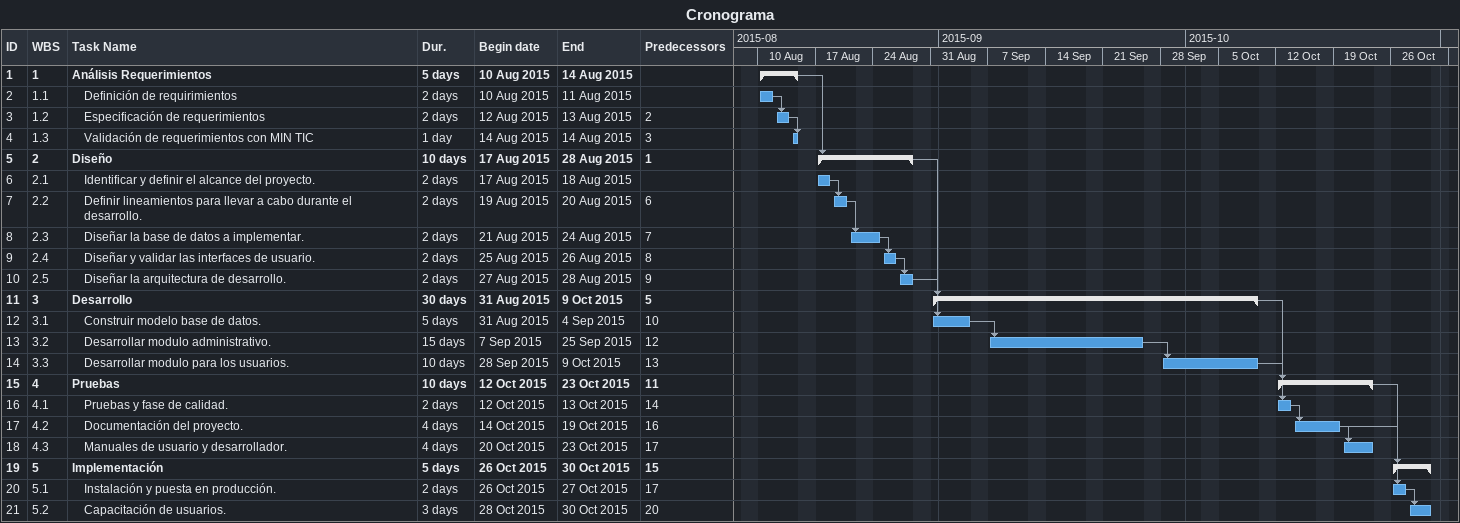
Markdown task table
Cronograma

| ID | WBS | Task | Duration | Start | Finish | Predecessors |
|---|---|---|---|---|---|---|
| 1 | 1 | **Análisis Requerimientos** | 5d | 2015-08-10 | 2015-08-14 |  |
| 2 | 1.1 | Definición de requirimientos | 2d | 2015-08-10 | 2015-08-11 |  |
| 3 | 1.2 | Especificación de requerimientos | 2d | 2015-08-12 | 2015-08-13 | 2 |
| 4 | 1.3 | Validación de requerimientos con MIN TIC | 1d | 2015-08-14 | 2015-08-14 | 3 |
| 5 | 2 | **Diseño** | 10d | 2015-08-17 | 2015-08-28 | 1 |
| 6 | 2.1 | Identificar y definir el alcance del proyecto. | 2d | 2015-08-17 | 2015-08-18 |  |
| 7 | 2.2 | Definir lineamientos para llevar a cabo durante el desarrollo. | 2d | 2015-08-19 | 2015-08-20 | 6 |
| 8 | 2.3 | Diseñar la base de datos a implementar. | 2d | 2015-08-21 | 2015-08-24 | 7 |
| 9 | 2.4 | Diseñar y validar las interfaces de usuario. | 2d | 2015-08-25 | 2015-08-26 | 8 |
| 10 | 2.5 | Diseñar la arquitectura de desarrollo. | 2d | 2015-08-27 | 2015-08-28 | 9 |
| 11 | 3 | **Desarrollo** | 30d | 2015-08-31 | 2015-10-09 | 5 |
| 12 | 3.1 | Construir modelo base de datos. | 5d | 2015-08-31 | 2015-09-04 | 10 |
| 13 | 3.2 | Desarrollar modulo administrativo. | 15d | 2015-09-07 | 2015-09-25 | 12 |
| 14 | 3.3 | Desarrollar modulo para los usuarios. | 10d | 2015-09-28 | 2015-10-09 | 13 |
| 15 | 4 | **Pruebas** | 10d | 2015-10-12 | 2015-10-23 | 11 |
| 16 | 4.1 | Pruebas y fase de calidad. | 2d | 2015-10-12 | 2015-10-13 | 14 |
| 17 | 4.2 | Documentación del proyecto. | 4d | 2015-10-14 | 2015-10-19 | 16 |
| 18 | 4.3 | Manuales de usuario y desarrollador. | 4d | 2015-10-20 | 2015-10-23 | 17 |
| 19 | 5 | **Implementación** | 5d | 2015-10-26 | 2015-10-30 | 15 |
| 20 | 5.1 | Instalación y puesta en producción. | 2d | 2015-10-26 | 2015-10-27 | 17 |
| 21 | 5.2 | Capacitación de usuarios. | 3d | 2015-10-28 | 2015-10-30 | 20 |
